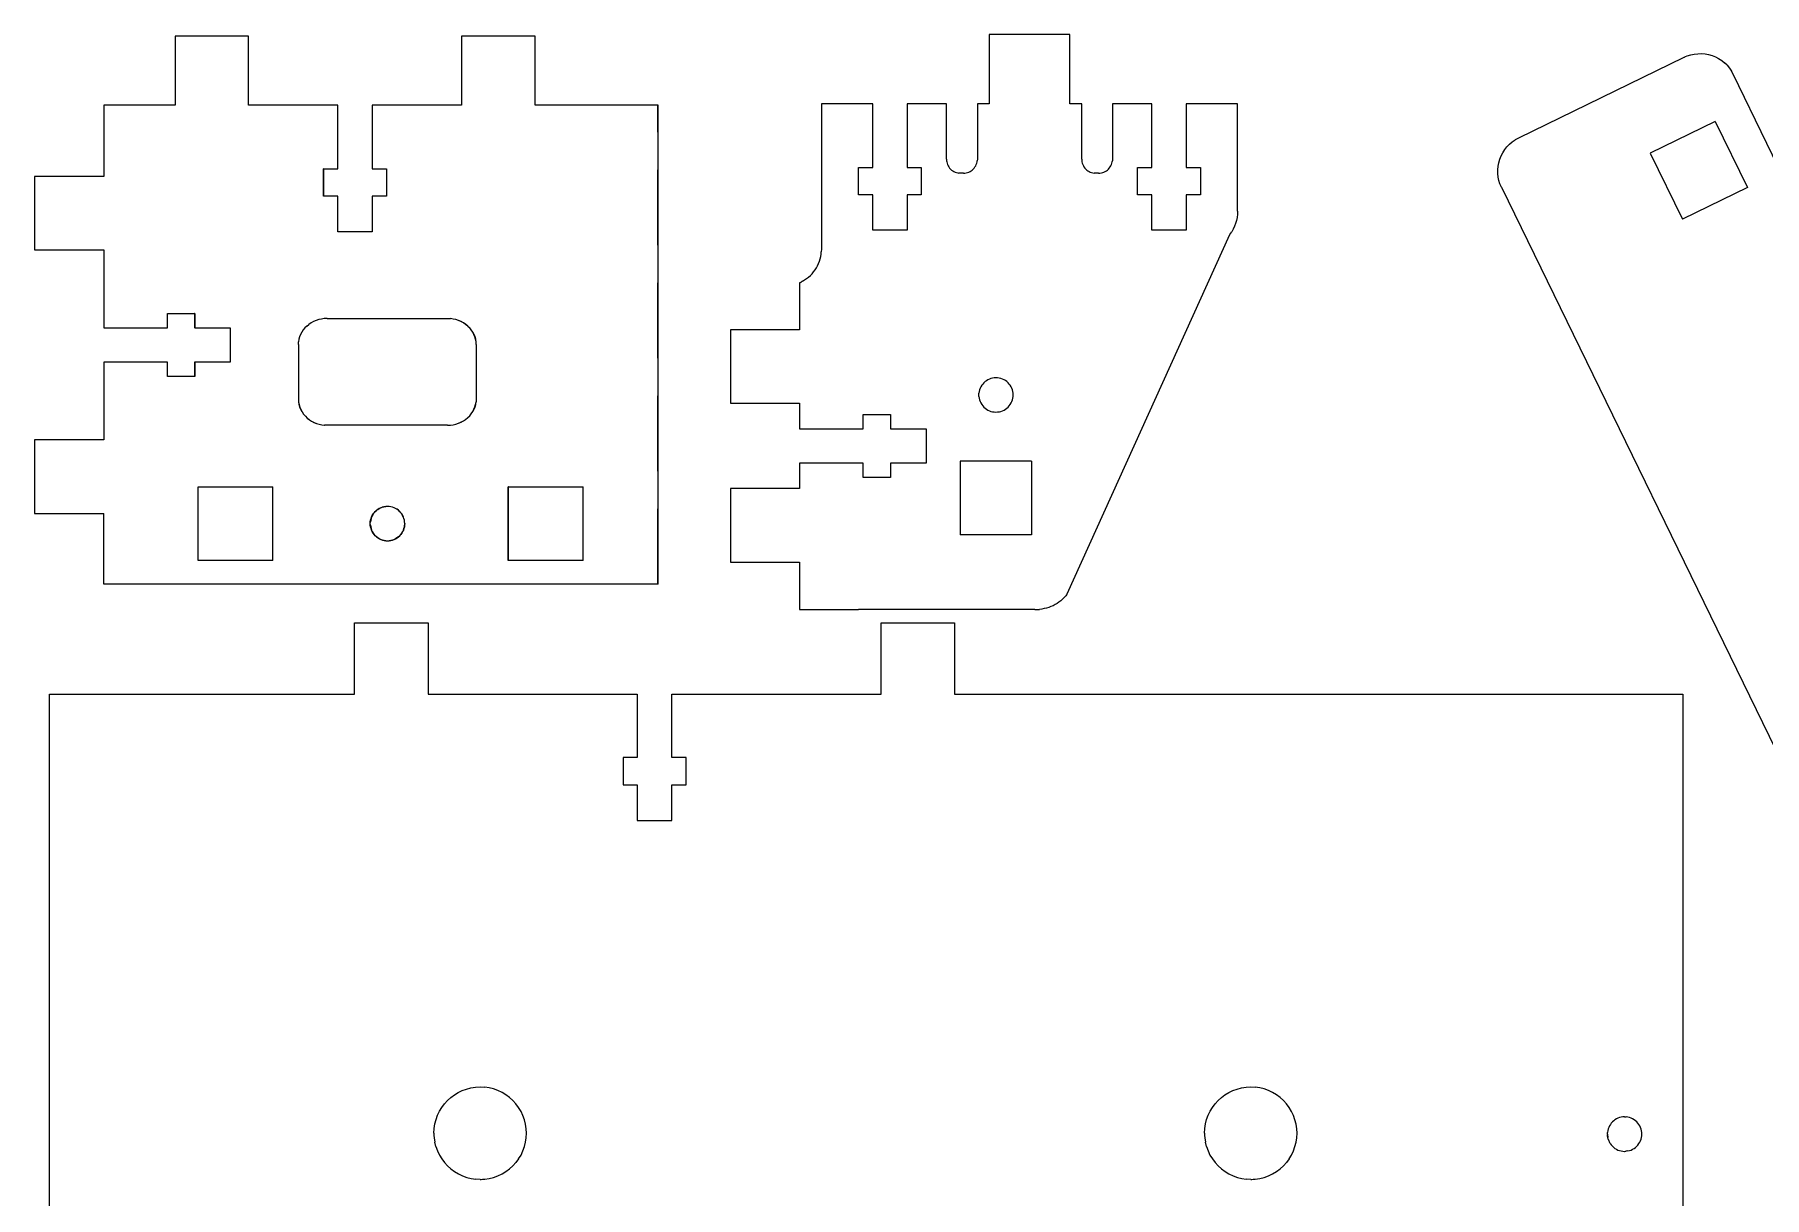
# Model space of a CAD drawing. Header units: millimetres. Extents: x -794 to 1477, y -521 to -225.
# Drawn here: x -794 to -648.1, y -324 to -225.9 of the extents above; entities that cross this region are included whole.
import ezdxf

# ---------------------------------------------------------------- set-up
doc = ezdxf.new("R2010")
doc.units = ezdxf.units.MM
doc.linetypes.add('HIDDEN', pattern=[9.525, 6.35, -3.175])
doc.layers.get('0').update_dxf_attribs({"color": 253, "lineweight": 70, "true_color": 0x8faf8f})
doc.layers.add('Hidden', color=98, linetype='Continuous', lineweight=70, true_color=0x054805)

msp = doc.modelspace()

# ---------------------------------------------------------------- linework, layer by layer
at = {"color": 98, "lineweight": -3, "true_color": 0x054805}
for p, q in [((-775.98, -226.06), (-782.18, -226.06)), ((-782.18, -226.06), (-782.18, -231.9)), ((-782.18, -226.06), (-782.18, -231.9)), ((-775.98, -231.9), (-775.98, -226.06)), ((-758.02, -226.06), (-758.02, -231.9)), ((-751.81, -226.06), (-758.01, -226.06)), ((-758.01, -226.06), (-758.01, -231.9)), ((-751.81, -231.9), (-751.81, -226.06)), ((-706.71, -225.94), (-713.51, -225.94)), ((-713.51, -225.94), (-713.51, -231.78)), ((-706.71, -231.78), (-706.71, -225.94)), ((-654.34, -227.64), (-654.04, -227.58)), ((-654.04, -227.58), (-653.74, -227.55)), ((-653.74, -227.55), (-653.44, -227.54)), ((-653.44, -227.54), (-653.13, -227.57)), ((-653.13, -227.57), (-652.83, -227.63)), ((-654.91, -227.86), (-668.88, -234.67)), ((-654.89, -227.85), (-654.87, -227.84)), ((-654.87, -227.84), (-654.84, -227.82)), ((-654.84, -227.82), (-654.77, -227.79)), ((-654.77, -227.79), (-654.63, -227.74)), ((-654.63, -227.74), (-654.34, -227.64)), ((-652.83, -227.63), (-652.54, -227.71)), ((-652.54, -227.71), (-652.26, -227.82)), ((-652.26, -227.82), (-651.99, -227.96)), ((-651.99, -227.96), (-651.73, -228.13)), ((-651.73, -228.13), (-651.5, -228.32)), ((-651.28, -228.53), (-651.5, -228.32)), ((-651.28, -228.53), (-651.08, -228.77)), ((-651.08, -228.77), (-650.91, -229.02)), ((-650.77, -229.28), (-650.91, -229.02)), ((-645.07, -240.97), (-650.77, -229.28)), ((-782.18, -231.9), (-788.18, -231.9)), ((-788.18, -231.9), (-788.18, -237.9)), ((-788.18, -231.9), (-788.18, -237.9)), ((-768.44, -231.9), (-775.98, -231.9)), ((-768.44, -237.26), (-768.44, -231.9)), ((-765.55, -231.9), (-765.55, -237.26)), ((-758.01, -231.9), (-765.54, -231.9)), ((-765.54, -231.9), (-765.54, -237.26)), ((-741.44, -231.9), (-751.81, -231.9)), ((-741.44, -272.27), (-741.44, -231.9)), ((-723.34, -231.78), (-727.66, -231.78)), ((-727.66, -231.78), (-727.66, -244.04)), ((-723.34, -237.14), (-723.34, -231.78)), ((-717.11, -231.78), (-720.44, -231.78)), ((-720.44, -231.78), (-720.44, -237.14)), ((-717.11, -236.45), (-717.11, -231.78)), ((-713.51, -231.78), (-714.51, -231.78)), ((-714.51, -231.78), (-714.51, -236.45)), ((-705.71, -231.78), (-706.71, -231.78)), ((-705.71, -236.45), (-705.71, -231.78)), ((-699.79, -231.78), (-703.11, -231.78)), ((-703.11, -231.78), (-703.11, -236.45)), ((-699.79, -237.14), (-699.79, -231.78)), ((-692.56, -231.78), (-696.89, -231.78)), ((-696.89, -231.78), (-696.89, -237.14)), ((-692.56, -240.83), (-692.56, -231.78)), ((-652.27, -233.27), (-657.75, -235.94)), ((-652.27, -233.27), (-649.56, -238.84)), ((-669.4, -234.99), (-669.15, -234.82)), ((-668.88, -234.67), (-669.15, -234.82)), ((-670.45, -236.45), (-670.34, -236.17)), ((-670.34, -236.17), (-670.2, -235.9)), ((-670.2, -235.9), (-670.03, -235.64)), ((-670.03, -235.64), (-669.84, -235.4)), ((-669.63, -235.18), (-669.84, -235.4)), ((-669.63, -235.18), (-669.4, -234.99)), ((-657.75, -235.94), (-655.04, -241.51)), ((-769.64, -239.56), (-769.64, -237.26)), ((-769.64, -237.26), (-768.44, -237.26)), ((-765.54, -237.26), (-764.35, -237.26)), ((-764.35, -237.26), (-764.35, -239.56)), ((-764.35, -237.26), (-764.35, -239.56)), ((-724.54, -239.44), (-724.54, -237.14)), ((-724.54, -237.14), (-723.34, -237.14)), ((-720.44, -237.14), (-719.24, -237.14)), ((-719.24, -237.14), (-719.24, -239.44)), ((-717.11, -236.45), (-717.11, -236.57)), ((-717.11, -236.57), (-717.09, -236.68)), ((-717.09, -236.68), (-717.06, -236.79)), ((-717.06, -236.79), (-717.02, -236.9)), ((-717.02, -236.9), (-716.98, -237)), ((-716.98, -237), (-716.92, -237.1)), ((-716.92, -237.1), (-716.85, -237.2)), ((-716.77, -237.28), (-716.85, -237.2)), ((-716.77, -237.28), (-716.68, -237.36)), ((-716.68, -237.36), (-716.59, -237.43)), ((-716.59, -237.43), (-716.49, -237.49)), ((-716.49, -237.49), (-716.39, -237.53)), ((-716.39, -237.53), (-716.28, -237.57)), ((-716.28, -237.57), (-716.17, -237.6)), ((-716.17, -237.6), (-716.06, -237.62)), ((-715.94, -237.62), (-716.06, -237.62)), ((-715.68, -237.62), (-715.94, -237.62)), ((-715.68, -237.62), (-715.57, -237.62)), ((-715.57, -237.62), (-715.45, -237.6)), ((-715.45, -237.6), (-715.34, -237.57)), ((-715.34, -237.57), (-715.23, -237.53)), ((-715.23, -237.53), (-715.13, -237.49)), ((-715.13, -237.49), (-715.03, -237.43)), ((-715.03, -237.43), (-714.94, -237.36)), ((-714.85, -237.28), (-714.94, -237.36)), ((-714.85, -237.28), (-714.78, -237.2)), ((-714.78, -237.2), (-714.71, -237.1)), ((-714.71, -237.1), (-714.65, -237)), ((-714.65, -237), (-714.6, -236.9)), ((-714.6, -236.9), (-714.56, -236.79)), ((-714.56, -236.79), (-714.53, -236.68)), ((-714.53, -236.68), (-714.52, -236.57)), ((-714.51, -236.45), (-714.52, -236.57)), ((-705.71, -236.45), (-705.71, -236.57)), ((-705.71, -236.57), (-705.69, -236.68)), ((-705.69, -236.68), (-705.66, -236.79)), ((-705.66, -236.79), (-705.62, -236.9)), ((-705.62, -236.9), (-705.57, -237)), ((-705.57, -237), (-705.52, -237.1)), ((-705.52, -237.1), (-705.45, -237.2)), ((-705.37, -237.28), (-705.45, -237.2)), ((-705.37, -237.28), (-705.28, -237.36)), ((-705.28, -237.36), (-705.19, -237.43)), ((-705.19, -237.43), (-705.09, -237.49)), ((-705.09, -237.49), (-704.99, -237.53)), ((-704.99, -237.53), (-704.88, -237.57)), ((-704.88, -237.57), (-704.77, -237.6)), ((-704.77, -237.6), (-704.66, -237.62)), ((-704.54, -237.62), (-704.66, -237.62)), ((-704.28, -237.62), (-704.54, -237.62)), ((-704.28, -237.62), (-704.17, -237.62)), ((-704.17, -237.62), (-704.05, -237.6)), ((-704.05, -237.6), (-703.94, -237.57)), ((-703.94, -237.57), (-703.83, -237.53)), ((-703.83, -237.53), (-703.73, -237.49)), ((-703.73, -237.49), (-703.63, -237.43)), ((-703.63, -237.43), (-703.54, -237.36)), ((-703.45, -237.28), (-703.54, -237.36)), ((-703.45, -237.28), (-703.38, -237.2)), ((-703.38, -237.2), (-703.31, -237.1)), ((-703.31, -237.1), (-703.25, -237)), ((-703.25, -237), (-703.2, -236.9)), ((-703.2, -236.9), (-703.16, -236.79)), ((-703.16, -236.79), (-703.13, -236.68)), ((-703.13, -236.68), (-703.12, -236.57)), ((-703.11, -236.45), (-703.12, -236.57)), ((-700.99, -239.44), (-700.99, -237.14)), ((-700.99, -237.14), (-699.79, -237.14)), ((-696.89, -237.14), (-695.69, -237.14)), ((-695.69, -237.14), (-695.69, -239.44)), ((-670.62, -237.34), (-670.59, -237.04)), ((-670.61, -237.65), (-670.62, -237.34)), ((-670.58, -237.95), (-670.61, -237.65)), ((-670.59, -237.04), (-670.54, -236.74)), ((-670.54, -236.74), (-670.45, -236.45)), ((-794.03, -237.9), (-794.03, -244.1)), ((-788.18, -237.9), (-794.02, -237.9)), ((-794.02, -237.9), (-794.02, -244.1)), ((-670.52, -238.24), (-670.58, -237.95)), ((-670.43, -238.53), (-670.52, -238.24)), ((-670.37, -238.68), (-670.43, -238.53)), ((-670.34, -238.75), (-670.37, -238.68)), ((-670.32, -238.78), (-670.34, -238.75)), ((-670.31, -238.8), (-670.32, -238.78)), ((-670.31, -238.81), (-536.86, -512.42)), ((-649.56, -238.84), (-655.04, -241.51)), ((-768.44, -239.56), (-769.64, -239.56)), ((-768.44, -242.56), (-768.44, -239.56)), ((-765.55, -239.56), (-765.55, -242.56)), ((-764.35, -239.56), (-765.54, -239.56)), ((-765.54, -239.56), (-765.54, -242.56)), ((-723.34, -239.44), (-724.54, -239.44)), ((-723.34, -242.44), (-723.34, -239.44)), ((-719.24, -239.44), (-720.44, -239.44)), ((-720.44, -239.44), (-720.44, -242.44)), ((-699.79, -239.44), (-700.99, -239.44)), ((-699.79, -242.44), (-699.79, -239.44)), ((-695.69, -239.44), (-696.89, -239.44)), ((-696.89, -239.44), (-696.89, -242.44)), ((-692.82, -242.1), (-692.93, -242.34)), ((-692.73, -241.86), (-692.82, -242.1)), ((-692.66, -241.61), (-692.73, -241.86)), ((-692.6, -241.35), (-692.66, -241.61)), ((-692.57, -241.09), (-692.6, -241.35)), ((-692.56, -240.83), (-692.57, -241.09)), ((-765.54, -242.56), (-768.44, -242.56)), ((-720.44, -242.44), (-723.34, -242.44)), ((-706.94, -273.1), (-693.21, -242.78)), ((-696.89, -242.44), (-699.79, -242.44)), ((-693.21, -242.78), (-693.06, -242.57)), ((-692.93, -242.34), (-693.06, -242.57)), ((-794.02, -244.1), (-788.18, -244.1)), ((-788.18, -244.1), (-788.18, -250.66)), ((-788.18, -244.1), (-788.18, -250.66)), ((-727.9, -245.24), (-727.83, -245.05)), ((-727.83, -245.05), (-727.77, -244.85)), ((-727.77, -244.85), (-727.72, -244.65)), ((-727.72, -244.65), (-727.69, -244.45)), ((-727.69, -244.45), (-727.67, -244.25)), ((-727.66, -244.04), (-727.67, -244.25)), ((-729.08, -246.63), (-728.91, -246.51)), ((-728.91, -246.51), (-728.75, -246.39)), ((-728.75, -246.39), (-728.59, -246.25)), ((-728.59, -246.25), (-728.45, -246.1)), ((-728.45, -246.1), (-728.32, -245.94)), ((-728.32, -245.94), (-728.2, -245.78)), ((-728.2, -245.78), (-728.09, -245.61)), ((-728.09, -245.61), (-727.99, -245.43)), ((-727.99, -245.43), (-727.9, -245.24)), ((-729.43, -246.83), (-729.5, -246.86)), ((-729.5, -246.86), (-729.5, -250.82)), ((-729.43, -246.83), (-729.37, -246.8)), ((-729.31, -246.77), (-729.37, -246.8)), ((-729.25, -246.74), (-729.31, -246.77)), ((-729.25, -246.74), (-729.08, -246.63)), ((-782.82, -250.66), (-782.82, -249.46)), ((-782.82, -249.46), (-780.52, -249.46)), ((-780.53, -249.46), (-780.53, -250.66)), ((-780.52, -249.46), (-780.52, -250.66)), ((-788.18, -250.66), (-782.82, -250.66)), ((-780.52, -250.66), (-777.52, -250.66)), ((-777.53, -250.66), (-777.53, -253.56)), ((-777.52, -250.66), (-777.52, -253.56)), ((-771.36, -250.84), (-771.48, -251.02)), ((-771.22, -250.67), (-771.36, -250.84)), ((-771.07, -250.52), (-771.22, -250.67)), ((-771.07, -250.52), (-770.89, -250.37)), ((-770.69, -250.24), (-770.89, -250.37)), ((-770.49, -250.13), (-770.69, -250.24)), ((-770.27, -250.04), (-770.49, -250.13)), ((-770.05, -249.97), (-770.27, -250.04)), ((-769.82, -249.92), (-770.05, -249.97)), ((-769.59, -249.89), (-769.82, -249.92)), ((-769.36, -249.87), (-769.59, -249.89)), ((-769.36, -249.87), (-759.19, -249.87)), ((-759.19, -249.87), (-758.96, -249.89)), ((-758.73, -249.92), (-758.96, -249.89)), ((-758.73, -249.92), (-758.96, -249.89)), ((-758.5, -249.97), (-758.73, -249.92)), ((-758.5, -249.97), (-758.73, -249.92)), ((-758.28, -250.04), (-758.5, -249.97)), ((-758.28, -250.04), (-758.5, -249.97)), ((-758.06, -250.13), (-758.28, -250.04)), ((-758.07, -250.13), (-758.28, -250.04)), ((-757.86, -250.24), (-758.07, -250.13)), ((-757.86, -250.24), (-758.06, -250.13)), ((-757.66, -250.37), (-757.86, -250.24)), ((-757.67, -250.37), (-757.86, -250.24)), ((-757.49, -250.52), (-757.67, -250.37)), ((-757.48, -250.52), (-757.66, -250.37)), ((-757.49, -250.52), (-757.33, -250.67)), ((-757.48, -250.52), (-757.33, -250.67)), ((-757.19, -250.84), (-757.33, -250.67)), ((-757.19, -250.84), (-757.33, -250.67)), ((-757.07, -251.02), (-757.19, -250.84)), ((-757.07, -251.02), (-757.19, -250.84)), ((-729.5, -250.82), (-735.34, -250.82)), ((-735.34, -250.82), (-735.34, -257.02)), ((-771.77, -252.07), (-771.76, -251.85)), ((-771.77, -252.07), (-771.77, -256.68)), ((-771.73, -251.63), (-771.76, -251.85)), ((-771.67, -251.42), (-771.73, -251.63)), ((-771.59, -251.22), (-771.67, -251.42)), ((-771.48, -251.02), (-771.59, -251.22)), ((-756.96, -251.22), (-757.07, -251.02)), ((-756.97, -251.22), (-757.07, -251.02)), ((-756.89, -251.42), (-756.97, -251.22)), ((-756.88, -251.42), (-756.96, -251.22)), ((-756.83, -251.63), (-756.89, -251.42)), ((-756.82, -251.63), (-756.88, -251.42)), ((-756.79, -251.85), (-756.83, -251.63)), ((-756.79, -251.85), (-756.82, -251.63)), ((-756.77, -252.07), (-756.79, -251.85)), ((-756.78, -252.07), (-756.79, -251.85)), ((-756.78, -252.07), (-756.78, -256.68)), ((-756.77, -252.07), (-756.77, -256.68)), ((-782.82, -253.56), (-788.18, -253.56)), ((-788.18, -253.56), (-788.18, -260.12)), ((-788.18, -253.56), (-788.18, -260.12)), ((-782.82, -254.76), (-782.82, -253.56)), ((-780.53, -253.56), (-780.53, -254.76)), ((-777.52, -253.56), (-780.52, -253.56)), ((-780.52, -253.56), (-780.52, -254.76)), ((-780.52, -254.76), (-782.82, -254.76)), ((-713.96, -255.29), (-714.06, -255.4)), ((-713.86, -255.2), (-713.96, -255.29)), ((-713.75, -255.12), (-713.86, -255.2)), ((-713.63, -255.04), (-713.75, -255.12)), ((-713.5, -254.98), (-713.63, -255.04)), ((-713.37, -254.93), (-713.5, -254.98)), ((-713.23, -254.9), (-713.37, -254.93)), ((-713.09, -254.88), (-713.23, -254.9)), ((-712.94, -254.87), (-713.09, -254.88)), ((-712.9, -254.87), (-712.92, -254.87)), ((-712.87, -254.87), (-712.9, -254.87)), ((-712.8, -254.88), (-712.87, -254.87)), ((-712.66, -254.9), (-712.8, -254.88)), ((-712.52, -254.93), (-712.66, -254.9)), ((-712.38, -254.98), (-712.52, -254.93)), ((-712.25, -255.04), (-712.38, -254.98)), ((-712.13, -255.11), (-712.25, -255.04)), ((-712.02, -255.2), (-712.13, -255.11)), ((-711.91, -255.29), (-712.02, -255.2)), ((-711.82, -255.4), (-711.91, -255.29)), ((-771.77, -256.7), (-771.77, -256.71)), ((-771.77, -256.71), (-771.77, -256.74)), ((-771.77, -256.74), (-771.77, -256.79)), ((-756.77, -256.68), (-756.79, -256.9)), ((-756.78, -256.68), (-756.79, -256.9)), ((-714.39, -256.32), (-714.38, -256.17)), ((-714.38, -256.46), (-714.39, -256.32)), ((-714.36, -256.03), (-714.38, -256.17)), ((-714.38, -256.46), (-714.36, -256.6)), ((-714.32, -255.89), (-714.36, -256.03)), ((-714.36, -256.6), (-714.33, -256.74)), ((-714.33, -256.74), (-714.28, -256.87)), ((-714.27, -255.76), (-714.32, -255.89)), ((-714.21, -255.63), (-714.27, -255.76)), ((-714.14, -255.51), (-714.21, -255.63)), ((-714.06, -255.4), (-714.14, -255.51)), ((-711.73, -255.51), (-711.82, -255.4)), ((-711.66, -255.64), (-711.73, -255.51)), ((-711.6, -255.76), (-711.66, -255.64)), ((-711.55, -255.9), (-711.6, -255.76)), ((-711.6, -256.87), (-711.55, -256.74)), ((-711.52, -256.04), (-711.55, -255.9)), ((-711.55, -256.74), (-711.52, -256.6)), ((-711.5, -256.18), (-711.52, -256.04)), ((-711.52, -256.6), (-711.5, -256.46)), ((-711.49, -256.32), (-711.5, -256.18)), ((-711.5, -256.46), (-711.49, -256.39)), ((-711.49, -256.36), (-711.49, -256.34)), ((-711.49, -256.39), (-711.49, -256.36)), ((-771.77, -256.79), (-771.76, -256.91)), ((-771.76, -256.91), (-771.72, -257.13)), ((-771.72, -257.13), (-771.66, -257.35)), ((-771.66, -257.35), (-771.57, -257.56)), ((-771.47, -257.76), (-771.57, -257.56)), ((-771.47, -257.76), (-771.34, -257.94)), ((-771.34, -257.94), (-771.19, -258.11)), ((-771.19, -258.11), (-771.02, -258.27)), ((-757.67, -258.38), (-757.49, -258.23)), ((-757.66, -258.38), (-757.48, -258.23)), ((-757.49, -258.23), (-757.33, -258.08)), ((-757.48, -258.23), (-757.33, -258.08)), ((-757.33, -258.08), (-757.19, -257.91)), ((-757.33, -258.08), (-757.19, -257.91)), ((-757.19, -257.91), (-757.07, -257.73)), ((-757.19, -257.91), (-757.07, -257.73)), ((-757.07, -257.73), (-756.96, -257.53)), ((-757.07, -257.73), (-756.97, -257.53)), ((-756.97, -257.53), (-756.89, -257.33)), ((-756.96, -257.53), (-756.88, -257.33)), ((-756.89, -257.33), (-756.83, -257.12)), ((-756.88, -257.33), (-756.82, -257.12)), ((-756.83, -257.12), (-756.79, -256.9)), ((-756.82, -257.12), (-756.79, -256.9)), ((-735.34, -257.02), (-729.5, -257.02)), ((-729.5, -257.02), (-729.5, -259.17)), ((-724.14, -259.17), (-724.14, -257.97)), ((-724.14, -257.97), (-721.84, -257.97)), ((-721.84, -257.97), (-721.84, -259.17)), ((-714.28, -256.87), (-714.22, -257)), ((-714.22, -257), (-714.14, -257.13)), ((-714.14, -257.13), (-714.06, -257.24)), ((-714.06, -257.24), (-713.96, -257.34)), ((-713.96, -257.34), (-713.86, -257.44)), ((-713.86, -257.44), (-713.74, -257.53)), ((-713.74, -257.53), (-713.62, -257.6)), ((-713.62, -257.6), (-713.49, -257.66)), ((-713.49, -257.66), (-713.36, -257.71)), ((-713.36, -257.71), (-713.22, -257.74)), ((-713.22, -257.74), (-713.08, -257.76)), ((-713.08, -257.76), (-712.94, -257.77)), ((-712.94, -257.77), (-712.8, -257.76)), ((-712.8, -257.76), (-712.65, -257.74)), ((-712.65, -257.74), (-712.52, -257.71)), ((-712.52, -257.71), (-712.38, -257.66)), ((-712.38, -257.66), (-712.25, -257.6)), ((-712.25, -257.6), (-712.13, -257.53)), ((-712.13, -257.53), (-712.02, -257.44)), ((-712.02, -257.44), (-711.91, -257.34)), ((-711.91, -257.34), (-711.82, -257.24)), ((-711.82, -257.24), (-711.73, -257.12)), ((-711.73, -257.12), (-711.66, -257)), ((-711.66, -257), (-711.6, -256.87)), ((-771.02, -258.27), (-770.85, -258.41)), ((-770.85, -258.41), (-770.66, -258.53)), ((-770.66, -258.53), (-770.45, -258.64)), ((-770.45, -258.64), (-770.25, -258.72)), ((-770.25, -258.72), (-770.03, -258.79)), ((-770.03, -258.79), (-769.81, -258.84)), ((-769.81, -258.84), (-769.58, -258.87)), ((-769.36, -258.87), (-769.58, -258.87)), ((-759.19, -258.87), (-769.36, -258.87)), ((-759.19, -258.87), (-758.96, -258.86)), ((-758.96, -258.86), (-758.73, -258.83)), ((-758.96, -258.86), (-758.73, -258.83)), ((-758.73, -258.83), (-758.5, -258.78)), ((-758.73, -258.83), (-758.51, -258.78)), ((-758.51, -258.78), (-758.28, -258.71)), ((-758.5, -258.78), (-758.28, -258.71)), ((-758.28, -258.71), (-758.06, -258.62)), ((-758.28, -258.71), (-758.07, -258.62)), ((-758.07, -258.62), (-757.86, -258.51)), ((-758.06, -258.62), (-757.86, -258.51)), ((-757.86, -258.51), (-757.66, -258.38)), ((-757.86, -258.51), (-757.67, -258.38)), ((-729.5, -259.17), (-724.14, -259.17)), ((-721.84, -259.17), (-718.84, -259.17)), ((-718.84, -259.17), (-718.84, -262.07)), ((-794.03, -260.12), (-794.03, -266.32)), ((-788.18, -260.12), (-794.02, -260.12)), ((-794.02, -260.12), (-794.02, -266.32)), ((-724.14, -262.07), (-729.5, -262.07)), ((-729.5, -262.07), (-729.5, -264.22)), ((-724.14, -263.27), (-724.14, -262.07)), ((-718.84, -262.07), (-721.84, -262.07)), ((-721.84, -262.07), (-721.84, -263.27)), ((-715.95, -261.92), (-715.95, -268.12)), ((-709.95, -261.92), (-715.95, -261.92)), ((-709.95, -261.92), (-709.95, -268.11)), ((-780.23, -270.27), (-780.23, -264.07)), ((-780.23, -264.07), (-773.93, -264.07)), ((-773.94, -270.27), (-773.94, -264.07)), ((-773.93, -270.27), (-773.93, -264.07)), ((-754.06, -270.27), (-754.06, -264.07)), ((-754.06, -264.07), (-747.77, -264.07)), ((-747.76, -270.27), (-747.77, -264.07)), ((-747.77, -270.27), (-747.77, -264.07)), ((-721.84, -263.27), (-724.14, -263.27)), ((-729.5, -264.22), (-735.34, -264.22)), ((-735.34, -264.22), (-735.34, -270.42)), ((-794.02, -266.32), (-788.18, -266.32)), ((-788.18, -272.27), (-788.18, -266.32)), ((-788.18, -272.27), (-788.18, -266.32)), ((-765.68, -266.88), (-765.7, -267.02)), ((-765.64, -266.74), (-765.68, -266.88)), ((-765.6, -266.61), (-765.64, -266.74)), ((-765.53, -266.48), (-765.6, -266.61)), ((-765.46, -266.36), (-765.53, -266.48)), ((-765.38, -266.25), (-765.46, -266.36)), ((-765.28, -266.15), (-765.38, -266.25)), ((-765.18, -266.05), (-765.28, -266.15)), ((-765.07, -265.97), (-765.18, -266.05)), ((-764.95, -265.9), (-765.07, -265.97)), ((-764.82, -265.83), (-764.95, -265.9)), ((-764.69, -265.79), (-764.82, -265.83)), ((-764.55, -265.75), (-764.69, -265.79)), ((-764.41, -265.73), (-764.55, -265.75)), ((-764.26, -265.72), (-764.41, -265.73)), ((-764.25, -265.72), (-764.26, -265.72)), ((-764.25, -265.72), (-764.26, -265.72)), ((-764.22, -265.72), (-764.24, -265.72)), ((-764.19, -265.72), (-764.22, -265.72)), ((-764.12, -265.73), (-764.19, -265.72)), ((-763.98, -265.75), (-764.12, -265.73)), ((-763.98, -265.75), (-764.12, -265.73)), ((-763.84, -265.78), (-763.98, -265.75)), ((-763.84, -265.78), (-763.98, -265.75)), ((-763.7, -265.83), (-763.84, -265.78)), ((-763.71, -265.83), (-763.84, -265.78)), ((-763.58, -265.89), (-763.71, -265.83)), ((-763.58, -265.89), (-763.7, -265.83)), ((-763.45, -265.96), (-763.58, -265.89)), ((-763.46, -265.96), (-763.58, -265.89)), ((-763.34, -266.05), (-763.46, -265.96)), ((-763.34, -266.05), (-763.45, -265.96)), ((-763.23, -266.14), (-763.34, -266.05)), ((-763.24, -266.14), (-763.34, -266.05)), ((-763.14, -266.25), (-763.24, -266.14)), ((-763.14, -266.25), (-763.23, -266.14)), ((-763.05, -266.36), (-763.14, -266.25)), ((-763.06, -266.36), (-763.14, -266.25)), ((-762.99, -266.49), (-763.06, -266.36)), ((-762.98, -266.49), (-763.05, -266.36)), ((-762.92, -266.62), (-762.99, -266.49)), ((-762.92, -266.62), (-762.98, -266.49)), ((-762.87, -266.75), (-762.92, -266.62)), ((-762.88, -266.75), (-762.92, -266.62)), ((-762.84, -266.89), (-762.88, -266.75)), ((-762.84, -266.89), (-762.87, -266.75)), ((-762.82, -267.03), (-762.84, -266.89)), ((-762.82, -267.03), (-762.84, -266.89)), ((-765.71, -267.17), (-765.7, -267.02)), ((-765.7, -267.31), (-765.71, -267.17)), ((-765.7, -267.31), (-765.68, -267.45)), ((-765.68, -267.45), (-765.65, -267.59)), ((-765.65, -267.59), (-765.6, -267.73)), ((-765.6, -267.73), (-765.54, -267.85)), ((-765.54, -267.85), (-765.47, -267.98)), ((-765.47, -267.98), (-765.38, -268.09)), ((-765.38, -268.09), (-765.28, -268.2)), ((-765.28, -268.2), (-765.18, -268.29)), ((-765.18, -268.29), (-765.06, -268.38)), ((-765.06, -268.38), (-764.94, -268.45)), ((-764.94, -268.45), (-764.81, -268.51)), ((-763.58, -268.45), (-763.71, -268.51)), ((-763.7, -268.51), (-763.58, -268.45)), ((-763.58, -268.45), (-763.45, -268.38)), ((-763.46, -268.38), (-763.58, -268.45)), ((-763.34, -268.29), (-763.46, -268.38)), ((-763.45, -268.38), (-763.34, -268.29)), ((-763.34, -268.29), (-763.23, -268.2)), ((-763.24, -268.2), (-763.34, -268.29)), ((-763.14, -268.09), (-763.24, -268.2)), ((-763.23, -268.2), (-763.14, -268.09)), ((-763.14, -268.09), (-763.05, -267.98)), ((-763.06, -267.98), (-763.14, -268.09)), ((-762.99, -267.85), (-763.06, -267.98)), ((-763.05, -267.98), (-762.98, -267.85)), ((-762.92, -267.73), (-762.99, -267.85)), ((-762.98, -267.85), (-762.92, -267.73)), ((-762.92, -267.73), (-762.87, -267.59)), ((-762.88, -267.59), (-762.92, -267.73)), ((-762.84, -267.45), (-762.88, -267.59)), ((-762.87, -267.59), (-762.84, -267.45)), ((-762.84, -267.45), (-762.82, -267.31)), ((-762.82, -267.31), (-762.84, -267.45)), ((-762.81, -267.17), (-762.82, -267.03)), ((-762.81, -267.17), (-762.82, -267.03)), ((-762.81, -267.21), (-762.82, -267.24)), ((-762.82, -267.31), (-762.81, -267.24)), ((-762.82, -267.24), (-762.82, -267.31)), ((-762.81, -267.18), (-762.81, -267.17)), ((-762.81, -267.21), (-762.81, -267.19)), ((-762.81, -267.24), (-762.81, -267.21)), ((-709.95, -268.11), (-715.95, -268.12)), ((-764.81, -268.51), (-764.68, -268.56)), ((-764.68, -268.56), (-764.54, -268.59)), ((-764.54, -268.59), (-764.4, -268.61)), ((-764.4, -268.61), (-764.26, -268.62)), ((-764.26, -268.62), (-764.12, -268.61)), ((-764.12, -268.61), (-763.98, -268.59)), ((-763.98, -268.59), (-764.12, -268.61)), ((-763.98, -268.59), (-763.84, -268.56)), ((-763.84, -268.56), (-763.98, -268.59)), ((-763.84, -268.56), (-763.7, -268.51)), ((-763.71, -268.51), (-763.84, -268.56)), ((-773.93, -270.27), (-780.23, -270.27)), ((-747.76, -270.27), (-754.06, -270.27)), ((-735.34, -270.42), (-729.5, -270.42)), ((-729.5, -270.42), (-729.5, -274.42)), ((-776.49, -272.27), (-788.18, -272.27)), ((-764.81, -272.27), (-776.49, -272.27)), ((-753.13, -272.27), (-764.81, -272.27)), ((-741.44, -272.27), (-753.13, -272.27)), ((-708.49, -274.24), (-708.68, -274.3)), ((-708.31, -274.17), (-708.49, -274.24)), ((-708.13, -274.09), (-708.31, -274.17)), ((-707.96, -274), (-708.13, -274.09)), ((-707.79, -273.9), (-707.96, -274)), ((-707.63, -273.79), (-707.79, -273.9)), ((-707.48, -273.67), (-707.63, -273.79)), ((-707.33, -273.54), (-707.48, -273.67)), ((-707.19, -273.4), (-707.33, -273.54)), ((-707.06, -273.25), (-707.19, -273.4)), ((-707, -273.18), (-707.06, -273.25)), ((-706.97, -273.14), (-707, -273.18)), ((-706.95, -273.12), (-706.97, -273.14)), ((-706.94, -273.11), (-706.95, -273.12)), ((-767.04, -281.55), (-767.04, -275.55)), ((-767.04, -275.55), (-760.84, -275.55)), ((-760.84, -275.55), (-760.84, -281.55)), ((-729.5, -274.42), (-724.53, -274.42)), ((-719.57, -274.42), (-724.53, -274.42)), ((-722.63, -281.55), (-722.63, -275.55)), ((-722.63, -275.55), (-716.43, -275.55)), ((-714.61, -274.42), (-719.57, -274.42)), ((-716.43, -275.55), (-716.43, -281.55)), ((-709.65, -274.42), (-714.61, -274.42)), ((-709.65, -274.42), (-709.45, -274.42)), ((-709.45, -274.42), (-709.26, -274.4)), ((-709.06, -274.38), (-709.26, -274.4)), ((-708.87, -274.34), (-709.06, -274.38)), ((-708.68, -274.3), (-708.87, -274.34)), ((-792.78, -281.55), (-767.04, -281.55)), ((-792.78, -410.74), (-792.78, -281.55)), ((-760.84, -281.55), (-743.19, -281.55)), ((-743.19, -281.55), (-743.19, -286.9)), ((-740.28, -286.9), (-740.28, -281.55)), ((-740.28, -281.55), (-722.63, -281.55)), ((-716.43, -281.55), (-655.01, -281.55)), ((-655.01, -281.55), (-655.01, -410.74)), ((-743.19, -286.9), (-744.39, -286.9)), ((-744.39, -286.9), (-744.39, -289.21)), ((-739.08, -286.9), (-740.28, -286.9)), ((-739.08, -289.21), (-739.08, -286.9)), ((-744.39, -289.21), (-743.19, -289.21)), ((-743.19, -289.21), (-743.19, -292.21)), ((-740.28, -292.21), (-740.28, -289.21)), ((-740.28, -289.21), (-739.08, -289.21)), ((-743.19, -292.21), (-740.28, -292.21)), ((-758.3, -315.14), (-757.96, -314.98)), ((-757.96, -314.98), (-757.6, -314.85)), ((-757.6, -314.85), (-757.23, -314.75)), ((-757.23, -314.75), (-756.84, -314.69)), ((-756.84, -314.69), (-756.44, -314.67)), ((-756.44, -314.67), (-756.06, -314.69)), ((-755.68, -314.74), (-756.06, -314.69)), ((-755.31, -314.84), (-755.68, -314.74)), ((-754.95, -314.97), (-755.31, -314.84)), ((-754.6, -315.13), (-754.95, -314.97)), ((-754.28, -315.33), (-754.6, -315.13)), ((-693.31, -315.14), (-692.97, -314.98)), ((-692.97, -314.98), (-692.61, -314.85)), ((-692.61, -314.85), (-692.23, -314.75)), ((-692.23, -314.75), (-691.85, -314.69)), ((-691.85, -314.69), (-691.45, -314.67)), ((-691.45, -314.67), (-691.07, -314.69)), ((-690.69, -314.74), (-691.07, -314.69)), ((-690.32, -314.84), (-690.69, -314.74)), ((-689.96, -314.97), (-690.32, -314.84)), ((-689.61, -315.13), (-689.96, -314.97)), ((-689.28, -315.33), (-689.61, -315.13)), ((-759.87, -316.71), (-759.68, -316.39)), ((-759.68, -316.39), (-759.45, -316.09)), ((-759.45, -316.09), (-759.2, -315.81)), ((-759.2, -315.81), (-758.92, -315.56)), ((-758.92, -315.56), (-758.62, -315.34)), ((-758.62, -315.34), (-758.3, -315.14)), ((-753.97, -315.55), (-754.28, -315.33)), ((-753.68, -315.81), (-753.97, -315.55)), ((-753.43, -316.1), (-753.68, -315.81)), ((-753.2, -316.4), (-753.43, -316.1)), ((-753, -316.73), (-753.2, -316.4)), ((-694.88, -316.71), (-694.68, -316.39)), ((-694.68, -316.39), (-694.46, -316.09)), ((-694.46, -316.09), (-694.21, -315.81)), ((-694.21, -315.81), (-693.93, -315.56)), ((-693.93, -315.56), (-693.63, -315.34)), ((-693.63, -315.34), (-693.31, -315.14)), ((-688.97, -315.55), (-689.28, -315.33)), ((-688.69, -315.81), (-688.97, -315.55)), ((-688.43, -316.1), (-688.69, -315.81)), ((-688.21, -316.4), (-688.43, -316.1)), ((-688.01, -316.73), (-688.21, -316.4)), ((-760.32, -318.17), (-760.26, -317.78)), ((-760.26, -317.78), (-760.17, -317.41)), ((-760.17, -317.41), (-760.04, -317.05)), ((-760.04, -317.05), (-759.87, -316.71)), ((-752.84, -317.08), (-753, -316.73)), ((-752.71, -317.44), (-752.84, -317.08)), ((-752.62, -317.81), (-752.71, -317.44)), ((-752.56, -318.19), (-752.62, -317.81)), ((-695.33, -318.17), (-695.27, -317.78)), ((-695.27, -317.78), (-695.17, -317.41)), ((-695.17, -317.41), (-695.04, -317.05)), ((-695.04, -317.05), (-694.88, -316.71)), ((-687.84, -317.08), (-688.01, -316.73)), ((-687.72, -317.44), (-687.84, -317.08)), ((-687.62, -317.81), (-687.72, -317.44)), ((-687.57, -318.19), (-687.62, -317.81)), ((-661.2, -317.95), (-661.26, -318.08)), ((-661.12, -317.83), (-661.2, -317.95)), ((-661.04, -317.72), (-661.12, -317.83)), ((-660.95, -317.62), (-661.04, -317.72)), ((-660.84, -317.53), (-660.95, -317.62)), ((-660.73, -317.44), (-660.84, -317.53)), ((-660.61, -317.37), (-660.73, -317.44)), ((-660.49, -317.31), (-660.61, -317.37)), ((-660.35, -317.26), (-660.49, -317.31)), ((-660.21, -317.23), (-660.35, -317.26)), ((-660.07, -317.2), (-660.21, -317.23)), ((-659.92, -317.2), (-660.07, -317.2)), ((-659.92, -317.2), (-659.78, -317.2)), ((-659.64, -317.22), (-659.78, -317.2)), ((-659.5, -317.26), (-659.64, -317.22)), ((-659.37, -317.31), (-659.5, -317.26)), ((-659.24, -317.37), (-659.37, -317.31)), ((-659.12, -317.44), (-659.24, -317.37)), ((-659, -317.52), (-659.12, -317.44)), ((-658.9, -317.62), (-659, -317.52)), ((-658.8, -317.73), (-658.9, -317.62)), ((-658.72, -317.84), (-658.8, -317.73)), ((-658.64, -317.96), (-658.72, -317.84)), ((-658.58, -318.09), (-658.64, -317.96)), ((-760.34, -318.57), (-760.32, -318.17)), ((-760.34, -318.58), (-760.34, -318.59)), ((-760.34, -318.59), (-760.34, -318.62)), ((-760.34, -318.62), (-760.34, -318.66)), ((-760.34, -318.66), (-760.34, -318.76)), ((-760.34, -318.76), (-760.32, -318.95)), ((-760.32, -318.95), (-760.27, -319.33)), ((-760.18, -319.7), (-760.27, -319.33)), ((-752.71, -319.7), (-752.62, -319.33)), ((-752.62, -319.33), (-752.56, -318.95)), ((-752.54, -318.57), (-752.56, -318.19)), ((-752.56, -318.95), (-752.54, -318.57)), ((-695.35, -318.57), (-695.33, -318.17)), ((-695.35, -318.58), (-695.35, -318.59)), ((-695.35, -318.59), (-695.35, -318.62)), ((-695.35, -318.62), (-695.35, -318.66)), ((-695.35, -318.66), (-695.34, -318.76)), ((-695.34, -318.76), (-695.33, -318.95)), ((-695.33, -318.95), (-695.27, -319.33)), ((-695.18, -319.7), (-695.27, -319.33)), ((-687.72, -319.7), (-687.62, -319.33)), ((-687.62, -319.33), (-687.57, -318.95)), ((-687.55, -318.57), (-687.57, -318.19)), ((-687.57, -318.95), (-687.55, -318.57)), ((-661.37, -318.65), (-661.36, -318.5)), ((-661.37, -318.65), (-661.34, -318.93)), ((-661.34, -318.35), (-661.36, -318.5)), ((-661.31, -318.21), (-661.34, -318.35)), ((-661.31, -319.07), (-661.34, -318.93)), ((-661.26, -318.08), (-661.31, -318.21)), ((-661.31, -319.07), (-661.26, -319.2)), ((-661.26, -319.2), (-661.2, -319.33)), ((-661.13, -319.45), (-661.2, -319.33)), ((-661.13, -319.45), (-661.04, -319.56)), ((-658.8, -319.57), (-658.72, -319.45)), ((-658.72, -319.45), (-658.64, -319.33)), ((-658.64, -319.33), (-658.58, -319.2)), ((-658.53, -318.22), (-658.58, -318.09)), ((-658.58, -319.2), (-658.53, -319.07)), ((-658.5, -318.36), (-658.53, -318.22)), ((-658.53, -319.07), (-658.5, -318.93)), ((-658.48, -318.5), (-658.5, -318.36)), ((-658.5, -318.93), (-658.48, -318.79)), ((-658.47, -318.65), (-658.48, -318.5)), ((-658.48, -318.79), (-658.47, -318.65)), ((-760.18, -319.7), (-760.05, -320.06)), ((-760.05, -320.06), (-759.88, -320.41)), ((-759.88, -320.41), (-759.69, -320.74)), ((-759.69, -320.74), (-759.46, -321.04)), ((-753.2, -320.74), (-753.43, -321.04)), ((-753.2, -320.74), (-753, -320.41)), ((-753, -320.41), (-752.84, -320.06)), ((-752.84, -320.06), (-752.71, -319.7)), ((-695.18, -319.7), (-695.05, -320.06)), ((-695.05, -320.06), (-694.89, -320.41)), ((-694.89, -320.41), (-694.69, -320.74)), ((-694.69, -320.74), (-694.46, -321.04)), ((-688.21, -320.74), (-688.43, -321.04)), ((-688.21, -320.74), (-688.01, -320.41)), ((-688.01, -320.41), (-687.85, -320.06)), ((-687.85, -320.06), (-687.72, -319.7)), ((-661.04, -319.56), (-660.95, -319.67)), ((-660.95, -319.67), (-660.84, -319.77)), ((-660.84, -319.77), (-660.73, -319.85)), ((-660.73, -319.85), (-660.61, -319.92)), ((-660.61, -319.92), (-660.48, -319.99)), ((-660.48, -319.99), (-660.34, -320.03)), ((-660.34, -320.03), (-660.21, -320.07)), ((-660.21, -320.07), (-660.06, -320.09)), ((-660.06, -320.09), (-659.92, -320.1)), ((-659.9, -320.1), (-659.89, -320.1)), ((-659.89, -320.1), (-659.85, -320.09)), ((-659.85, -320.09), (-659.78, -320.09)), ((-659.64, -320.07), (-659.78, -320.09)), ((-659.64, -320.07), (-659.5, -320.03)), ((-659.5, -320.03), (-659.37, -319.99)), ((-659.37, -319.99), (-659.24, -319.92)), ((-659.24, -319.92), (-659.12, -319.85)), ((-659.12, -319.85), (-659, -319.77)), ((-659, -319.77), (-658.9, -319.67)), ((-658.9, -319.67), (-658.8, -319.57)), ((-759.46, -321.04), (-759.2, -321.33)), ((-759.2, -321.33), (-758.92, -321.58)), ((-758.92, -321.58), (-758.61, -321.81)), ((-758.61, -321.81), (-758.28, -322.01)), ((-758.28, -322.01), (-757.94, -322.17)), ((-757.94, -322.17), (-757.57, -322.3)), ((-757.57, -322.3), (-757.2, -322.4)), ((-757.2, -322.4), (-756.82, -322.45)), ((-756.06, -322.45), (-755.68, -322.4)), ((-755.68, -322.4), (-755.31, -322.3)), ((-755.31, -322.3), (-754.95, -322.17)), ((-754.95, -322.17), (-754.6, -322.01)), ((-754.6, -322.01), (-754.28, -321.81)), ((-754.28, -321.81), (-753.97, -321.58)), ((-753.97, -321.58), (-753.69, -321.33)), ((-753.69, -321.33), (-753.43, -321.04)), ((-694.46, -321.04), (-694.21, -321.33)), ((-694.21, -321.33), (-693.92, -321.58)), ((-693.92, -321.58), (-693.62, -321.81)), ((-693.62, -321.81), (-693.29, -322.01)), ((-693.29, -322.01), (-692.94, -322.17)), ((-692.94, -322.17), (-692.58, -322.3)), ((-692.58, -322.3), (-692.21, -322.4)), ((-692.21, -322.4), (-691.83, -322.45)), ((-691.07, -322.45), (-690.69, -322.4)), ((-690.69, -322.4), (-690.32, -322.3)), ((-690.32, -322.3), (-689.96, -322.17)), ((-689.96, -322.17), (-689.61, -322.01)), ((-689.61, -322.01), (-689.28, -321.81)), ((-689.28, -321.81), (-688.98, -321.58)), ((-688.98, -321.58), (-688.69, -321.33)), ((-688.69, -321.33), (-688.43, -321.04)), ((-756.44, -322.47), (-756.82, -322.45)), ((-756.44, -322.47), (-756.42, -322.47)), ((-756.42, -322.47), (-756.39, -322.47)), ((-756.39, -322.47), (-756.35, -322.47)), ((-756.35, -322.47), (-756.25, -322.46)), ((-756.25, -322.46), (-756.06, -322.45)), ((-691.45, -322.47), (-691.83, -322.45)), ((-691.45, -322.47), (-691.43, -322.47)), ((-691.43, -322.47), (-691.4, -322.47)), ((-691.4, -322.47), (-691.35, -322.47)), ((-691.35, -322.47), (-691.26, -322.46)), ((-691.26, -322.46), (-691.07, -322.45))]:
    msp.add_line(p, q, dxfattribs=at)
at = {"layer": 'Hidden', "linetype": 'HIDDEN', "lineweight": -3}
for p, q in [((-782.18, -226.06), (-782.18, -226.06)), ((-775.98, -226.06), (-775.99, -226.06)), ((-775.99, -231.9), (-775.99, -226.06)), ((-758.01, -226.06), (-758.02, -226.06)), ((-751.81, -226.06), (-751.82, -226.06)), ((-751.82, -231.9), (-751.82, -226.06)), ((-654.91, -227.86), (-654.9, -227.85)), ((-788.18, -231.9), (-788.18, -231.9)), ((-782.18, -231.9), (-782.18, -231.9)), ((-775.98, -231.9), (-775.99, -231.9)), ((-768.44, -231.9), (-768.45, -231.9)), ((-768.45, -237.26), (-768.45, -231.9)), ((-765.54, -231.9), (-765.55, -231.9)), ((-758.01, -231.9), (-758.02, -231.9)), ((-751.81, -231.9), (-751.82, -231.9)), ((-741.44, -231.9), (-741.45, -231.9)), ((-741.45, -272.27), (-741.45, -231.9)), ((-769.64, -237.26), (-769.65, -237.26)), ((-769.65, -239.56), (-769.65, -237.26)), ((-768.44, -237.26), (-768.45, -237.26)), ((-765.54, -237.26), (-765.55, -237.26)), ((-764.35, -237.26), (-764.35, -237.26)), ((-794.02, -237.9), (-794.03, -237.9)), ((-788.18, -237.9), (-788.18, -237.9)), ((-769.64, -239.56), (-769.65, -239.56)), ((-768.44, -239.56), (-768.45, -239.56)), ((-768.45, -242.56), (-768.45, -239.56)), ((-765.54, -239.56), (-765.55, -239.56)), ((-764.35, -239.56), (-764.35, -239.56)), ((-768.44, -242.56), (-768.45, -242.56)), ((-765.54, -242.56), (-765.55, -242.56)), ((-794.02, -244.1), (-794.03, -244.1)), ((-788.18, -244.1), (-788.18, -244.1)), ((-782.82, -249.46), (-782.83, -249.46)), ((-782.83, -250.66), (-782.83, -249.46)), ((-780.52, -249.46), (-780.53, -249.46)), ((-788.18, -250.66), (-788.18, -250.66)), ((-782.82, -250.66), (-782.83, -250.66)), ((-780.52, -250.66), (-780.53, -250.66)), ((-777.52, -250.66), (-777.53, -250.66)), ((-771.37, -250.84), (-771.49, -251.02)), ((-771.23, -250.67), (-771.37, -250.84)), ((-771.36, -250.84), (-771.37, -250.84)), ((-771.07, -250.52), (-771.23, -250.67)), ((-771.22, -250.67), (-771.23, -250.67)), ((-771.07, -250.52), (-770.89, -250.37)), ((-771.07, -250.52), (-771.07, -250.52)), ((-770.7, -250.24), (-770.89, -250.37)), ((-770.89, -250.37), (-770.89, -250.37)), ((-770.49, -250.13), (-770.7, -250.24)), ((-770.69, -250.24), (-770.7, -250.24)), ((-770.28, -250.04), (-770.49, -250.13)), ((-770.49, -250.13), (-770.49, -250.13)), ((-770.05, -249.97), (-770.28, -250.04)), ((-770.27, -250.04), (-770.28, -250.04)), ((-769.83, -249.92), (-770.05, -249.97)), ((-770.05, -249.97), (-770.05, -249.97)), ((-769.6, -249.89), (-769.83, -249.92)), ((-769.82, -249.92), (-769.83, -249.92)), ((-769.59, -249.89), (-769.6, -249.89)), ((-769.36, -249.87), (-769.36, -249.87)), ((-759.19, -249.87), (-759.2, -249.87)), ((-758.96, -249.89), (-758.96, -249.89)), ((-758.73, -249.92), (-758.73, -249.92)), ((-758.5, -249.97), (-758.5, -249.97)), ((-758.28, -250.04), (-758.28, -250.04)), ((-758.06, -250.13), (-758.07, -250.13)), ((-757.86, -250.24), (-757.86, -250.24)), ((-757.66, -250.37), (-757.67, -250.37)), ((-757.48, -250.52), (-757.49, -250.52)), ((-757.33, -250.67), (-757.33, -250.67)), ((-757.19, -250.84), (-757.19, -250.84)), ((-771.78, -252.07), (-771.77, -251.85)), ((-771.77, -252.07), (-771.78, -252.07)), ((-771.78, -252.07), (-771.78, -256.68)), ((-771.73, -251.63), (-771.77, -251.85)), ((-771.76, -251.85), (-771.77, -251.85)), ((-771.67, -251.42), (-771.73, -251.63)), ((-771.73, -251.63), (-771.73, -251.63)), ((-771.59, -251.22), (-771.67, -251.42)), ((-771.67, -251.42), (-771.67, -251.42)), ((-771.49, -251.02), (-771.59, -251.22)), ((-771.59, -251.22), (-771.59, -251.22)), ((-771.48, -251.02), (-771.49, -251.02)), ((-757.07, -251.02), (-757.07, -251.02)), ((-756.96, -251.22), (-756.97, -251.22)), ((-756.88, -251.42), (-756.89, -251.42)), ((-756.82, -251.63), (-756.83, -251.63)), ((-756.79, -251.85), (-756.79, -251.85)), ((-756.77, -252.07), (-756.78, -252.07)), ((-788.18, -253.56), (-788.18, -253.56)), ((-782.82, -253.56), (-782.83, -253.56)), ((-782.83, -254.76), (-782.83, -253.56)), ((-780.52, -253.56), (-780.53, -253.56)), ((-777.52, -253.56), (-777.53, -253.56)), ((-782.82, -254.76), (-782.83, -254.76)), ((-780.52, -254.76), (-780.53, -254.76)), ((-712.93, -254.87), (-712.93, -254.87)), ((-771.78, -256.68), (-771.78, -256.69)), ((-771.78, -256.68), (-771.78, -256.68)), ((-771.78, -256.68), (-771.78, -256.69)), ((-771.78, -256.68), (-771.78, -256.69)), ((-771.78, -256.68), (-771.78, -256.68)), ((-771.78, -256.68), (-771.78, -256.69)), ((-771.78, -256.68), (-771.78, -256.69)), ((-771.78, -256.68), (-771.78, -256.68)), ((-771.78, -256.68), (-771.78, -256.69)), ((-771.78, -256.69), (-771.78, -256.7)), ((-771.78, -256.69), (-771.78, -256.69)), ((-771.78, -256.69), (-771.78, -256.69)), ((-771.78, -256.69), (-771.78, -256.7)), ((-771.78, -256.69), (-771.78, -256.7)), ((-771.78, -256.69), (-771.78, -256.69)), ((-771.78, -256.69), (-771.78, -256.69)), ((-771.78, -256.69), (-771.78, -256.7)), ((-771.78, -256.69), (-771.78, -256.7)), ((-771.78, -256.69), (-771.78, -256.69)), ((-771.78, -256.69), (-771.78, -256.69)), ((-771.78, -256.69), (-771.78, -256.7)), ((-771.78, -256.7), (-771.78, -256.71)), ((-771.78, -256.7), (-771.78, -256.71)), ((-771.78, -256.7), (-771.78, -256.7)), ((-771.78, -256.71), (-771.78, -256.7)), ((-771.78, -256.7), (-771.78, -256.71)), ((-771.78, -256.7), (-771.78, -256.7)), ((-771.78, -256.7), (-771.78, -256.7)), ((-771.78, -256.7), (-771.78, -256.71)), ((-771.78, -256.7), (-771.78, -256.71)), ((-771.78, -256.7), (-771.78, -256.7)), ((-771.78, -256.7), (-771.78, -256.7)), ((-771.78, -256.7), (-771.78, -256.71)), ((-771.77, -256.71), (-771.78, -256.71)), ((-771.78, -256.71), (-771.78, -256.74)), ((-771.78, -256.71), (-771.78, -256.71)), ((-771.78, -256.71), (-771.78, -256.71)), ((-771.78, -256.71), (-771.78, -256.71)), ((-771.78, -256.74), (-771.77, -256.74)), ((-771.78, -256.74), (-771.78, -256.79)), ((-756.77, -256.68), (-756.78, -256.68)), ((-771.78, -256.79), (-771.77, -256.91)), ((-771.78, -256.79), (-771.77, -256.79)), ((-771.77, -256.91), (-771.76, -256.91)), ((-771.77, -256.91), (-771.73, -257.13)), ((-771.73, -257.13), (-771.67, -257.35)), ((-771.73, -257.13), (-771.72, -257.13)), ((-771.67, -257.35), (-771.66, -257.35)), ((-771.67, -257.35), (-771.58, -257.56)), ((-771.58, -257.56), (-771.47, -257.76)), ((-771.58, -257.56), (-771.57, -257.56)), ((-771.47, -257.76), (-771.47, -257.76)), ((-771.47, -257.76), (-771.34, -257.94)), ((-771.34, -257.94), (-771.34, -257.94)), ((-771.34, -257.94), (-771.19, -258.11)), ((-771.19, -258.11), (-771.19, -258.11)), ((-771.19, -258.11), (-771.03, -258.27)), ((-757.48, -258.23), (-757.49, -258.23)), ((-757.33, -258.08), (-757.33, -258.08)), ((-757.19, -257.91), (-757.19, -257.91)), ((-757.07, -257.73), (-757.07, -257.73)), ((-756.96, -257.53), (-756.97, -257.53)), ((-756.88, -257.33), (-756.89, -257.33)), ((-756.82, -257.12), (-756.83, -257.12)), ((-756.79, -256.9), (-756.79, -256.9)), ((-771.03, -258.27), (-771.02, -258.27)), ((-771.03, -258.27), (-770.85, -258.41)), ((-770.85, -258.41), (-770.85, -258.41)), ((-770.85, -258.41), (-770.66, -258.53)), ((-770.66, -258.53), (-770.66, -258.53)), ((-770.66, -258.53), (-770.46, -258.64)), ((-770.46, -258.64), (-770.45, -258.64)), ((-770.46, -258.64), (-770.25, -258.72)), ((-770.25, -258.72), (-770.25, -258.72)), ((-770.25, -258.72), (-770.03, -258.79)), ((-770.03, -258.79), (-769.81, -258.84)), ((-770.03, -258.79), (-770.03, -258.79)), ((-769.81, -258.84), (-769.81, -258.84)), ((-769.81, -258.84), (-769.59, -258.87)), ((-769.59, -258.87), (-769.58, -258.87)), ((-769.36, -258.87), (-769.36, -258.87)), ((-759.19, -258.87), (-759.2, -258.87)), ((-758.96, -258.86), (-758.96, -258.86)), ((-758.73, -258.83), (-758.73, -258.83)), ((-758.5, -258.78), (-758.51, -258.78)), ((-758.28, -258.71), (-758.28, -258.71)), ((-758.06, -258.62), (-758.07, -258.62)), ((-757.86, -258.51), (-757.86, -258.51)), ((-757.66, -258.38), (-757.67, -258.38)), ((-794.02, -260.12), (-794.03, -260.12)), ((-788.18, -260.12), (-788.18, -260.12)), ((-780.23, -264.07), (-780.24, -264.07)), ((-780.23, -270.27), (-780.24, -264.07)), ((-773.93, -264.07), (-773.94, -264.07)), ((-754.06, -264.07), (-754.07, -264.07)), ((-754.07, -270.27), (-754.07, -264.07)), ((-747.77, -264.07), (-747.77, -264.07)), ((-794.02, -266.32), (-794.03, -266.32)), ((-788.18, -266.32), (-788.18, -266.32)), ((-765.71, -267.02), (-765.69, -266.88)), ((-765.69, -266.88), (-765.65, -266.74)), ((-765.68, -266.88), (-765.69, -266.88)), ((-765.65, -266.74), (-765.6, -266.61)), ((-765.64, -266.74), (-765.65, -266.74)), ((-765.6, -266.61), (-765.54, -266.48)), ((-765.6, -266.61), (-765.6, -266.61)), ((-765.54, -266.48), (-765.47, -266.36)), ((-765.53, -266.48), (-765.54, -266.48)), ((-765.47, -266.36), (-765.38, -266.25)), ((-765.46, -266.36), (-765.47, -266.36)), ((-765.38, -266.25), (-765.29, -266.15)), ((-765.38, -266.25), (-765.38, -266.25)), ((-765.29, -266.15), (-765.19, -266.05)), ((-765.28, -266.15), (-765.29, -266.15)), ((-765.19, -266.05), (-765.08, -265.97)), ((-765.18, -266.05), (-765.19, -266.05)), ((-765.08, -265.97), (-764.96, -265.9)), ((-765.07, -265.97), (-765.08, -265.97)), ((-764.96, -265.9), (-764.83, -265.83)), ((-764.95, -265.9), (-764.96, -265.9)), ((-764.83, -265.83), (-764.7, -265.79)), ((-764.82, -265.83), (-764.83, -265.83)), ((-764.7, -265.79), (-764.56, -265.75)), ((-764.69, -265.79), (-764.7, -265.79)), ((-764.56, -265.75), (-764.41, -265.73)), ((-764.55, -265.75), (-764.56, -265.75)), ((-764.41, -265.73), (-764.41, -265.73)), ((-764.26, -265.72), (-764.26, -265.72)), ((-764.25, -265.72), (-764.26, -265.72)), ((-764.26, -265.72), (-764.25, -265.72)), ((-764.26, -265.72), (-764.26, -265.72)), ((-764.26, -265.72), (-764.26, -265.72)), ((-764.23, -265.72), (-764.22, -265.72)), ((-764.19, -265.72), (-764.19, -265.72)), ((-764.12, -265.73), (-764.12, -265.73)), ((-763.98, -265.75), (-763.98, -265.75)), ((-763.84, -265.78), (-763.84, -265.78)), ((-763.71, -265.83), (-763.7, -265.83)), ((-763.58, -265.89), (-763.58, -265.89)), ((-763.46, -265.96), (-763.45, -265.96)), ((-763.34, -266.05), (-763.34, -266.05)), ((-763.24, -266.14), (-763.23, -266.14)), ((-763.14, -266.25), (-763.14, -266.25)), ((-763.06, -266.36), (-763.05, -266.36)), ((-762.99, -266.49), (-762.98, -266.49)), ((-762.92, -266.62), (-762.92, -266.62)), ((-762.87, -266.75), (-762.88, -266.75)), ((-762.84, -266.89), (-762.84, -266.89)), ((-765.71, -267.17), (-765.71, -267.02)), ((-765.7, -267.02), (-765.71, -267.02)), ((-765.71, -267.31), (-765.71, -267.17)), ((-765.71, -267.17), (-765.71, -267.17)), ((-765.69, -267.45), (-765.71, -267.31)), ((-765.71, -267.31), (-765.7, -267.31)), ((-765.68, -267.45), (-765.69, -267.45)), ((-765.65, -267.59), (-765.69, -267.45)), ((-765.65, -267.59), (-765.65, -267.59)), ((-765.6, -267.73), (-765.65, -267.59)), ((-765.6, -267.73), (-765.6, -267.73)), ((-765.54, -267.85), (-765.6, -267.73)), ((-765.47, -267.98), (-765.54, -267.85)), ((-765.54, -267.85), (-765.54, -267.85)), ((-765.39, -268.09), (-765.47, -267.98)), ((-765.47, -267.98), (-765.47, -267.98)), ((-765.29, -268.2), (-765.39, -268.09)), ((-765.38, -268.09), (-765.39, -268.09)), ((-765.18, -268.29), (-765.29, -268.2)), ((-765.28, -268.2), (-765.29, -268.2)), ((-765.18, -268.29), (-765.18, -268.29)), ((-765.07, -268.38), (-765.18, -268.29)), ((-765.06, -268.38), (-765.07, -268.38)), ((-764.95, -268.45), (-765.07, -268.38)), ((-764.95, -268.45), (-764.94, -268.45)), ((-764.82, -268.51), (-764.95, -268.45)), ((-763.58, -268.45), (-763.58, -268.45)), ((-763.46, -268.38), (-763.45, -268.38)), ((-763.34, -268.29), (-763.34, -268.29)), ((-763.24, -268.2), (-763.23, -268.2)), ((-763.14, -268.09), (-763.14, -268.09)), ((-763.06, -267.98), (-763.05, -267.98)), ((-762.99, -267.85), (-762.98, -267.85)), ((-762.92, -267.73), (-762.92, -267.73)), ((-762.88, -267.59), (-762.87, -267.59)), ((-762.84, -267.45), (-762.84, -267.45)), ((-762.82, -267.03), (-762.82, -267.03)), ((-762.82, -267.24), (-762.81, -267.24)), ((-762.82, -267.31), (-762.82, -267.31)), ((-762.81, -267.17), (-762.81, -267.18)), ((-762.81, -267.17), (-762.81, -267.18)), ((-762.81, -267.17), (-762.81, -267.17)), ((-762.81, -267.19), (-762.81, -267.18)), ((-762.81, -267.19), (-762.81, -267.19)), ((-762.81, -267.19), (-762.81, -267.21)), ((-762.81, -267.21), (-762.81, -267.21)), ((-764.81, -268.51), (-764.82, -268.51)), ((-764.69, -268.56), (-764.82, -268.51)), ((-764.68, -268.56), (-764.69, -268.56)), ((-764.55, -268.59), (-764.69, -268.56)), ((-764.54, -268.59), (-764.55, -268.59)), ((-764.41, -268.61), (-764.55, -268.59)), ((-764.41, -268.61), (-764.4, -268.61)), ((-764.26, -268.62), (-764.26, -268.62)), ((-764.12, -268.61), (-764.12, -268.61)), ((-763.98, -268.59), (-763.98, -268.59)), ((-763.84, -268.56), (-763.84, -268.56)), ((-763.7, -268.51), (-763.71, -268.51)), ((-780.23, -270.27), (-780.23, -270.27)), ((-773.93, -270.27), (-773.94, -270.27)), ((-754.06, -270.27), (-754.07, -270.27)), ((-747.76, -270.27), (-747.77, -270.27)), ((-788.18, -272.27), (-788.18, -272.27)), ((-741.44, -272.27), (-741.45, -272.27)), ((-706.97, -273.14), (-707, -273.18)), ((-706.95, -273.12), (-706.97, -273.14)), ((-706.94, -273.11), (-706.95, -273.12)), ((-706.94, -273.1), (-706.94, -273.1)), ((-706.94, -273.1), (-706.94, -273.1)), ((-706.94, -273.1), (-706.94, -273.1)), ((-706.94, -273.1), (-706.94, -273.1)), ((-706.94, -273.1), (-706.94, -273.1)), ((-706.94, -273.1), (-706.94, -273.1)), ((-706.94, -273.1), (-706.94, -273.1)), ((-661.37, -318.65), (-661.34, -318.93)), ((-661.37, -318.65), (-661.37, -318.72)), ((-661.37, -318.65), (-661.37, -318.68)), ((-661.37, -318.65), (-661.37, -318.68)), ((-661.37, -318.65), (-661.37, -318.72)), ((-661.37, -318.72), (-661.37, -318.79)), ((-661.34, -318.93), (-661.37, -318.72)), ((-661.34, -318.93), (-661.37, -318.79))]:
    msp.add_line(p, q, dxfattribs=at)

doc.saveas('drawing.dxf')
